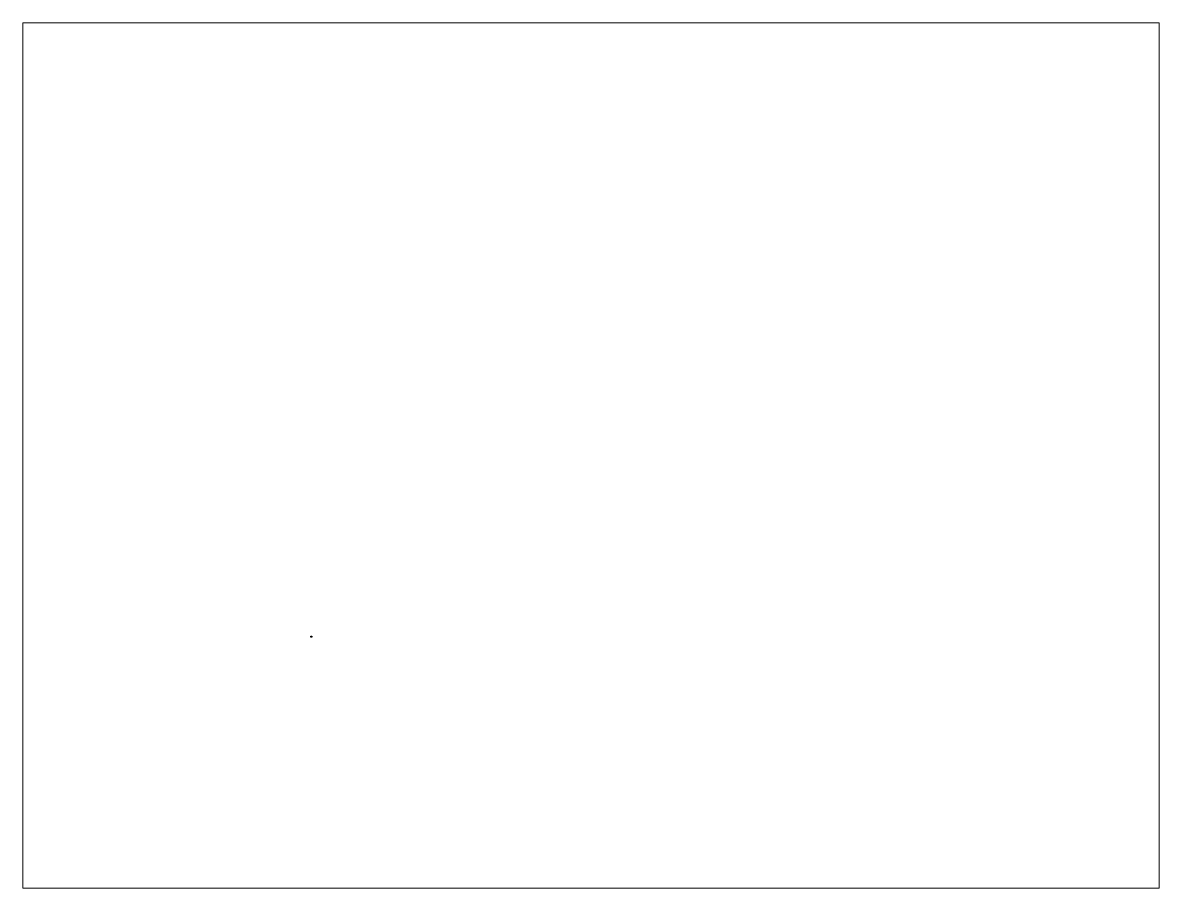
# Paper-space layout 'Layout1' of a CAD drawing. Header units: millimetres. Extents: x 1.05 to 9.45, y 0.8 to 7.2.
# The model-space entities are those that its viewports show. They can reach past a viewport. Long polylines and large blocks are cut down to what shows.
import ezdxf

# ---------------------------------------------------------------- set-up
doc = ezdxf.new("R2010")
doc.units = ezdxf.units.MM
doc.header["$MEASUREMENT"] = 0
doc.layers.get('0').update_dxf_attribs({"color": 6})
for name, color, linetype in [('Laser cut', 4, 'Continuous'), ('MASK_1_Ag', 255, 'Continuous'), ('MASK_2_carbon', 2, 'Continuous')]:
    doc.layers.add(name, color=color, linetype=linetype)

msp = doc.modelspace()

# ---------------------------------------------------------------- linework, layer by layer
at = {"layer": 'Laser cut'}
msp.add_lwpolyline([(52813, 16299), (52972, 16299), (52972, 16162), (52813, 16162)], close=True, dxfattribs=at)
at = {"layer": 'MASK_1_Ag'}
for p, q in [((52865, 16272), (52827, 16272)), ((52827, 16272), (52827, 16256)), ((52867, 16270), (52833, 16270)), ((52833, 16270), (52833, 16256)), ((52869, 16268), (52854, 16268)), ((52854, 16268), (52854, 16259)), ((52871, 16266), (52860, 16266)), ((52860, 16266), (52860, 16244)), ((52865, 16287), (52865, 16272)), ((52867, 16287), (52867, 16270)), ((52869, 16287), (52869, 16268)), ((52871, 16287), (52871, 16266)), ((52873, 16287), (52873, 16259)), ((52875, 16287), (52875, 16266)), ((52875, 16266), (52893, 16266)), ((52877, 16287), (52877, 16268)), ((52877, 16268), (52899, 16268)), ((52879, 16287), (52879, 16270)), ((52879, 16270), (52906, 16270)), ((52881, 16287), (52881, 16272)), ((52881, 16272), (52959, 16272)), ((52883, 16287), (52883, 16274)), ((52883, 16274), (52963, 16274)), ((52893, 16266), (52893, 16244)), ((52899, 16268), (52899, 16244)), ((52906, 16270), (52906, 16259)), ((52959, 16272), (52959, 16186)), ((52963, 16274), (52963, 16174))]:
    msp.add_line(p, q, dxfattribs=at)
for points in [[(52854, 16259), (52843, 16259), (52843, 16254), (52851, 16254), (52851, 16259)], [(52860, 16244), (52843, 16244), (52843, 16239), (52851, 16239), (52851, 16244)], [(52873, 16259), (52883, 16259), (52883, 16254), (52875, 16254), (52875, 16259)], [(52893, 16244), (52875, 16244), (52875, 16239), (52883, 16239), (52883, 16244)], [(52899, 16244), (52915, 16244), (52915, 16239), (52907, 16239), (52907, 16244)], [(52906, 16259), (52915, 16259), (52915, 16254), (52907, 16254), (52907, 16259)], [(52963, 16174), (52907, 16174), (52907, 16179), (52915, 16179), (52915, 16174)], [(52959, 16186), (52938, 16186), (52938, 16181), (52946, 16181), (52946, 16186)]]:
    msp.add_lwpolyline(points, dxfattribs=at)
at = {"layer": 'MASK_2_carbon'}
msp.add_lwpolyline([(52832, 16257), (52835, 16257), (52835, 16244), (52833, 16244), (52833, 16254), (52831, 16254), (52831, 16244), (52829, 16244), (52829, 16254), (52827, 16254), (52827, 16244), (52825, 16244), (52825, 16257), (52828, 16257)], dxfattribs=at)
for points in [[(52843, 16259), (52851, 16259), (52851, 16254), (52843, 16254)], [(52843, 16244), (52851, 16244), (52851, 16239), (52843, 16239)], [(52875, 16259), (52883, 16259), (52883, 16254), (52875, 16254)], [(52875, 16244), (52883, 16244), (52883, 16239), (52875, 16239)], [(52907, 16259), (52915, 16259), (52915, 16254), (52907, 16254)], [(52915, 16239), (52907, 16239), (52907, 16244), (52915, 16244)], [(52907, 16179), (52915, 16179), (52915, 16174), (52907, 16174)], [(52938, 16186), (52946, 16186), (52946, 16181), (52938, 16181)]]:
    msp.add_lwpolyline(points, close=True, dxfattribs=at)

psp = doc.layouts.get("Layout1")

# ---------------------------------------------------------------- viewports
at = {"layer": '0'}
psp.add_viewport(center=(5.25, 4), size=(8.4, 6.4), view_center_point=(105002.3545, 50002.3612), view_height=161355.929913, dxfattribs=at)

doc.saveas('drawing.dxf')
